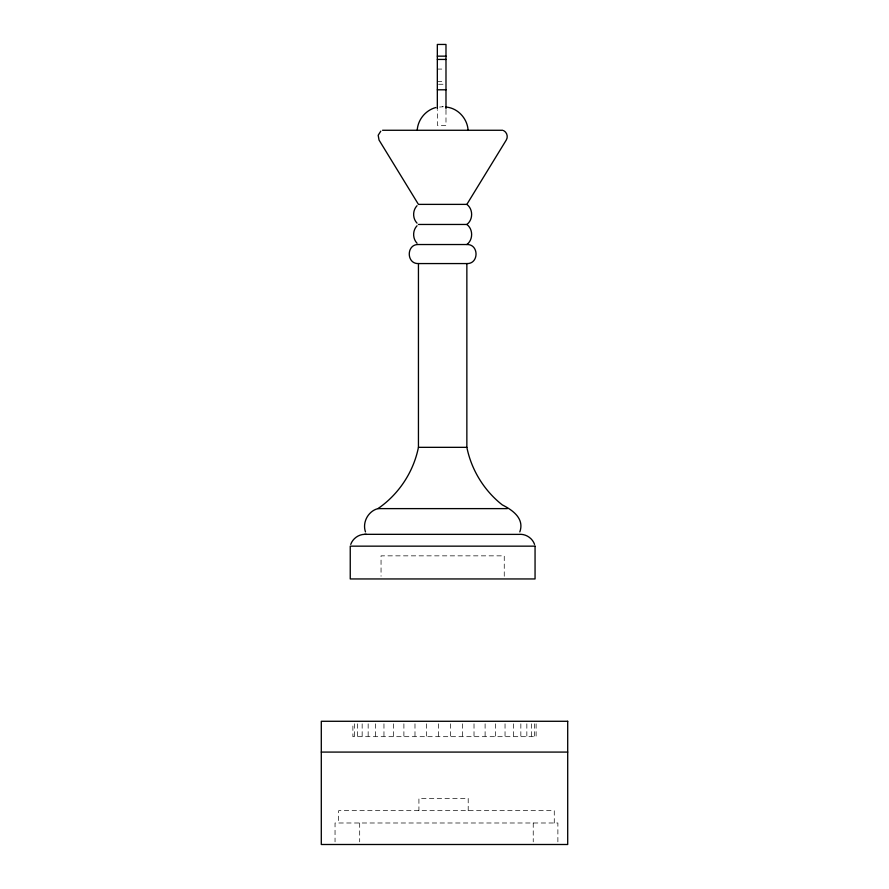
<?xml version="1.0" encoding="UTF-8"?>
<svg xmlns="http://www.w3.org/2000/svg" width="889" height="889" viewBox="0 0 889 889"><rect width="100%" height="100%" fill="white"/><g stroke="black" fill="none" stroke-linecap="round" stroke-linejoin="round"><path stroke-width="0.67" stroke-dasharray="4.45 3.33" d="M439.555 107.058L443.233 106.736L442.044 106.736M437.332 69.075L444.756 69.075M437.332 81.41L444.756 81.41M438.566 84.255L444.756 84.255M557.881 841.85L557.881 822.992L335.042 822.992L335.042 841.85M554.269 822.992L554.269 810.668L338.653 810.668L338.653 822.992M536.111 723.846L536.111 736.681L352.889 736.681L352.889 723.846M534.545 723.846L534.545 736.681M533.233 822.992L533.233 841.85M531.444 723.846L531.444 736.681M526.844 723.846L526.844 736.681M520.843 723.846L520.843 736.681M513.531 723.846L513.531 736.681M505.041 723.846L505.041 736.681M504.252 576.239L504.252 555.847L381.048 555.847L381.048 576.239M495.506 723.846L495.506 736.681M485.105 723.846L485.105 736.681M474.015 723.846L474.015 736.681M468.203 810.668L468.203 798.344L418.919 798.344L418.919 810.668M462.413 723.846L462.413 736.681M450.501 723.846L450.501 736.681M445.989 109.992L445.989 125.349L437.332 125.349L437.332 109.992M438.499 723.846L438.499 736.681M426.587 723.846L426.587 736.681M414.985 723.846L414.985 736.681M403.895 723.846L403.895 736.681M393.494 723.846L393.494 736.681M383.959 723.846L383.959 736.681M375.469 723.846L375.469 736.681M368.157 723.846L368.157 736.681M362.156 723.846L362.156 736.681M359.689 822.992L359.689 841.85M357.556 723.846L357.556 736.681M354.455 723.846L354.455 736.681"/><path stroke-width="1.33" d="M417.219 130.272C417.852 119.693 425.575 110.247 435.821 107.525M418.441 263.566L466.858 263.566C479.082 264.033 479.082 244.064 466.858 244.531L418.441 244.531C406.217 244.064 406.217 264.033 418.441 263.566L418.441 447.334C413.518 471.992 398.683 494.428 377.936 508.619C368.168 511.097 362.123 522.41 365.479 531.911M519.821 531.911C524.654 518.476 512.52 510.03 502.307 504.908C484.183 490.684 471.392 469.925 466.858 447.334L466.858 263.566M350.744 544.401C352.744 538.59 358.534 534.411 364.679 534.322L518.798 534.389C525.532 533.633 532.367 537.978 534.556 544.401M380.781 131.183L378.181 135.272L379.036 140.051L418.441 204.381L466.858 204.381L506.263 140.051C508.286 136.906 507.019 132.317 503.674 130.661M417.03 205.692C412.507 210.382 412.507 218.461 417.03 223.15M417.03 225.762C412.507 230.462 412.507 238.53 417.03 243.23M418.441 224.461L466.858 224.461C473.226 219.694 473.226 209.148 466.858 204.381M466.858 244.531C473.226 239.763 473.226 229.218 466.858 224.461M437.332 56.151L445.989 56.151M437.332 59.441L445.989 59.441M437.332 89.8L445.989 89.8M382.537 130.272L502.763 130.272M418.441 447.334L466.858 447.334M377.936 508.619L507.363 508.619M321.296 752.083L567.704 752.083M364.679 534.322L366.501 534.389M445.745 107.058C457.657 107.802 467.436 118.504 468.081 130.272M445.989 108.836L445.989 44.45L437.332 44.45L437.332 108.836M535.056 546.157L350.244 546.157L350.244 578.95L535.056 578.95L535.056 546.157M567.704 721.279L321.296 721.279L321.296 844.494L567.704 844.494L567.704 721.279"/></g></svg>
